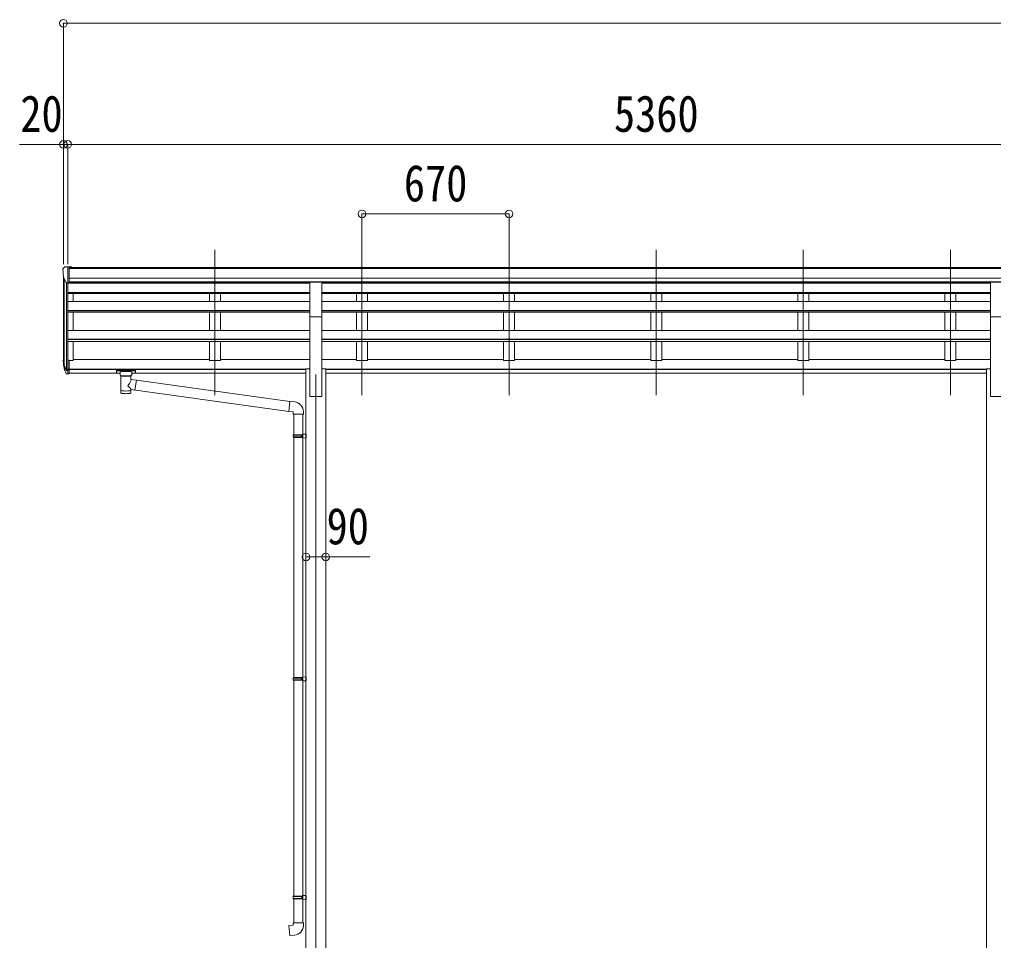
# Model space of a CAD drawing. Units: millimetres at full size. Extents: x -9783 to 9892, y -6828 to 6752.
# Drawn here: x -2913 to 1523, y -3837 to 358 of the extents above; entities that cross this region are included whole.
import ezdxf
from ezdxf.enums import TextEntityAlignment as Align

# ---------------------------------------------------------------- set-up
doc = ezdxf.new("R2010")
doc.units = ezdxf.units.MM
doc.header["$LTSCALE"] = 35
doc.header["$PDMODE"] = 32
doc.header["$PDSIZE"] = 35
for name, color, linetype, lineweight in [('0-1_本体', 4, 'Continuous', 9), ('0-2_部品', 7, 'Continuous', 9), ('0-8_PARTS2', 2, 'Continuous', 9), ('0-A_寸法', 6, 'Continuous', 9)]:
    doc.layers.add(name, color=color, linetype=linetype, lineweight=lineweight)
doc.styles.add('ＭＳ ゴシック', font='')
doc.styles.get('ＭＳ ゴシック').set_extended_font_data('MS Gothic')

msp = doc.modelspace()

# ---------------------------------------------------------------- linework, layer by layer
at = {"layer": '0-1_本体'}
for p, q in [((-2686.78, -770.7), (2650.22, -770.7)), ((-2686.78, -776.05), (2650.22, -776.05)), ((-2713.28, -1196.43), (-2713.28, -807.45)), ((-2709, -826.25), (-2709, -1219.01)), ((-2699.28, -841.6), (-2699.28, -1237.01)), ((-2693.28, -842.08), (-2693.28, -1192.57)), ((-2693.28, -842.62), (-1590.78, -842.62)), ((-2686.78, -819.58), (2660.22, -819.58)), ((-2686.78, -837.25), (2660.22, -837.25)), ((-2686.78, -839.62), (-1590.78, -839.62)), ((-2668.28, -842.62), (-2668.28, -839.62)), ((-2048.28, -839.7), (-2048.28, -842.01)), ((-1998.28, -839.7), (-1998.28, -842.01)), ((-1535.78, -839.62), (1509.22, -839.62)), ((-1535.78, -842.62), (1509.22, -842.62)), ((-1378.28, -839.7), (-1378.28, -842.01)), ((-1328.28, -839.7), (-1328.28, -842.01)), ((-708.28, -839.7), (-708.28, -842.54)), ((-658.28, -839.7), (-658.28, -842.54)), ((-38.28, -839.62), (-38.28, -842.62)), ((11.72, -839.62), (11.72, -842.62)), ((631.72, -839.62), (631.72, -842.62)), ((681.72, -839.62), (681.72, -842.62)), ((1301.72, -839.62), (1301.72, -842.62)), ((1351.72, -839.62), (1351.72, -842.62)), ((-1590.78, -884.78), (-2693.28, -884.78)), ((-1590.78, -886.17), (-2693.28, -886.17)), ((1509.22, -884.78), (-1535.78, -884.78)), ((1509.22, -886.17), (-1535.78, -886.17)), ((-1590.78, -889.95), (-2693.28, -889.95)), ((-1590.78, -926.02), (-2693.28, -926.02)), ((-2668.28, -926.02), (-2668.28, -889.95)), ((-2048.28, -889.95), (-2048.28, -926.02)), ((-1998.28, -889.95), (-1998.28, -926.02)), ((1509.22, -889.95), (-1535.78, -889.95)), ((1509.22, -926.02), (-1535.78, -926.02)), ((-1378.28, -889.95), (-1378.28, -926.02)), ((-1328.28, -889.95), (-1328.28, -926.02)), ((-708.28, -889.95), (-708.28, -926.02)), ((-658.28, -889.95), (-658.28, -926.02)), ((-38.28, -889.95), (-38.28, -926.02)), ((11.72, -889.95), (11.72, -926.02)), ((631.72, -889.95), (631.72, -926.02)), ((681.72, -889.95), (681.72, -926.02)), ((1301.72, -889.95), (1301.72, -926.02)), ((1351.72, -889.95), (1351.72, -926.02)), ((-1590.78, -966.76), (-2693.28, -966.76)), ((-1590.78, -968.24), (-2693.28, -968.24)), ((-1590.78, -975.03), (-2693.28, -975.03)), ((-2668.28, -1058.38), (-2668.28, -975.03)), ((-2048.28, -975.03), (-2048.28, -1058.08)), ((-1998.28, -975.03), (-1998.28, -1058.08)), ((-1590.78, -1359.27), (-1590.78, -971.04)), ((1509.22, -966.76), (-1535.78, -966.76)), ((1509.22, -968.24), (-1535.78, -968.24)), ((-1535.78, -1359.27), (-1535.78, -971.04)), ((1509.22, -975.03), (-1535.78, -975.03)), ((-1378.28, -975.03), (-1378.28, -1058.08)), ((-1328.28, -975.03), (-1328.28, -1058.08)), ((-708.28, -975.03), (-708.28, -1058.08)), ((-658.28, -975.03), (-658.28, -1058.08)), ((-38.28, -975.03), (-38.28, -1058.38)), ((11.72, -975.03), (11.72, -1058.38)), ((631.72, -975.03), (631.72, -1058.38)), ((681.72, -975.03), (681.72, -1058.38)), ((1301.72, -975.03), (1301.72, -1058.38)), ((1351.72, -975.03), (1351.72, -1058.38)), ((1509.22, -1359.27), (1509.22, -971.04)), ((-2693.28, -1058.38), (-1590.78, -1058.38)), ((-1535.78, -1058.38), (1509.22, -1058.38)), ((-1590.78, -1097.6), (-2693.28, -1097.6)), ((-1590.78, -1099.07), (-2693.28, -1099.07)), ((-1590.78, -1108.73), (-2693.28, -1108.73)), ((-2668.28, -1194.8), (-2668.28, -1108.73)), ((-2048.28, -1108.56), (-2048.28, -1194.8)), ((-1998.28, -1108.56), (-1998.28, -1194.8)), ((1509.22, -1097.6), (-1535.78, -1097.6)), ((1509.22, -1099.07), (-1535.78, -1099.07)), ((1509.22, -1108.73), (-1535.78, -1108.73)), ((-1378.28, -1108.56), (-1378.28, -1194.8)), ((-1328.28, -1108.56), (-1328.28, -1194.8)), ((-708.28, -1108.56), (-708.28, -1194.8)), ((-658.28, -1108.56), (-658.28, -1194.8)), ((-38.28, -1108.56), (-38.28, -1194.8)), ((11.72, -1108.56), (11.72, -1194.8)), ((631.72, -1108.56), (631.72, -1194.8)), ((681.72, -1108.56), (681.72, -1194.8)), ((1301.72, -1108.56), (1301.72, -1194.8)), ((1351.72, -1108.56), (1351.72, -1194.8)), ((-2668.28, -1194.78), (-2686.78, -1194.78)), ((-2668.28, -1189.98), (-2048.28, -1189.98)), ((-1998.28, -1194.78), (-2048.28, -1194.78)), ((-1998.28, -1189.98), (-1590.78, -1189.98)), ((-1535.78, -1189.98), (-1378.28, -1189.98)), ((-1328.28, -1194.78), (-1378.28, -1194.78)), ((-1328.28, -1189.98), (-708.28, -1189.98)), ((-658.28, -1194.78), (-708.28, -1194.78)), ((-658.28, -1189.98), (-38.28, -1189.98)), ((11.72, -1194.78), (-38.28, -1194.78)), ((11.72, -1189.98), (631.72, -1189.98)), ((681.72, -1194.78), (631.72, -1194.78)), ((681.72, -1189.98), (1301.72, -1189.98)), ((1351.72, -1194.78), (1301.72, -1194.78)), ((1351.72, -1189.98), (1509.22, -1189.98)), ((-2686.78, -1234.29), (-1608.48, -1234.29)), ((-2686.78, -1235.67), (-1608.48, -1235.67)), ((-1608.48, -1232.89), (-1590.78, -1232.89)), ((-1608.48, -1232.89), (-1608.48, -4409.25)), ((-1535.78, -1232.89), (-1518.08, -1232.89)), ((-1518.08, -1232.89), (-1518.08, -4409.27)), ((-1518.08, -1234.29), (1491.52, -1234.29)), ((-1518.08, -1235.67), (1491.52, -1235.67)), ((1491.52, -1232.89), (1509.22, -1232.89)), ((1491.52, -1232.89), (1491.52, -4409.27)), ((-2686.78, -1252.84), (-2455.28, -1252.84)), ((-2401.28, -1252.84), (-1608.48, -1252.84)), ((-1518.08, -1252.84), (1491.52, -1252.84)), ((-1590.78, -1359.27), (-1535.78, -1359.27)), ((1509.22, -1359.27), (1564.22, -1359.27))]:
    msp.add_line(p, q, dxfattribs=at)
at = {"layer": '0-2_部品'}
for p, q in [((-2715.28, -778.02), (-2715.28, -778.65)), ((-2708.37, -769.21), (-2712.44, -775.02)), ((-2705.28, -768.65), (-2707.62, -768.79)), ((-2705.28, -768.65), (-2686.78, -768.65)), ((-2693.28, -841.63), (-2693.28, -768.65)), ((-2686.78, -768.65), (-2676.78, -768.73)), ((-2686.78, -840.63), (-2686.78, -768.65)), ((-2676.78, -770.25), (-2676.78, -768.73)), ((-2700.91, -839.82), (-2710.18, -823.75)), ((-2693.28, -841.63), (-2698.49, -841.31)), ((-2686.78, -840.63), (-2693.28, -840.63)), ((-1590.78, -838.51), (-1535.78, -838.51)), ((-1590.78, -995.47), (-1590.78, -838.51)), ((-1535.78, -995.47), (-1535.78, -838.51)), ((1509.22, -838.51), (1564.22, -838.51)), ((1509.22, -995.47), (1509.22, -838.51)), ((-1590.78, -995.47), (-1535.78, -995.47)), ((1509.22, -995.47), (1564.22, -995.47)), ((-2693.28, -1193.95), (-2693.28, -1255.84)), ((-2686.78, -1193.95), (-2693.28, -1193.95)), ((-2686.78, -1193.95), (-2686.78, -1255.02)), ((-2710.89, -1219.99), (-2700.73, -1239.17)), ((-2699.72, -1237.92), (-2709.47, -1219.5)), ((-2708.31, -1236.85), (-2700.73, -1254.34)), ((-2693.28, -1238.67), (-2698.42, -1238.67)), ((-2693.28, -1240.67), (-2698.13, -1240.67)), ((-2686.78, -1232.27), (-2693.28, -1232.27)), ((-2686.78, -1237.67), (-2693.28, -1237.67)), ((-2471.78, -1240.73), (-2471.78, -1251.49)), ((-2471.78, -1240.92), (-2471.78, -1242.46)), ((-2469.78, -1240.06), (-2386.78, -1240.06)), ((-2384.78, -1240.73), (-2384.78, -1251.49)), ((-2693.28, -1255.84), (-2698.13, -1255.84)), ((-2686.78, -1255.02), (-2693.28, -1255.02)), ((-2469.78, -1242.24), (-2386.78, -1242.24)), ((-2469.78, -1252.15), (-2455.28, -1252.15)), ((-2455.28, -1258.96), (-2455.28, -1248.68)), ((-2451.18, -1263.46), (-2451.2, -1343.75)), ((-2405.38, -1281.03), (-2405.38, -1263.45)), ((-2380.16, -1284.94), (-2405.38, -1281.03)), ((-2401.28, -1258.96), (-2401.28, -1248.68)), ((-2401.28, -1252.15), (-2386.78, -1252.15)), ((-2380.16, -1284.94), (-2387.18, -1330.2)), ((-2380.16, -1284.94), (-1682.2, -1381.74)), ((-2405.37, -1343.75), (-2405.38, -1327.12)), ((-2405.38, -1327.38), (-2387.18, -1330.2)), ((-1686.21, -1427.56), (-2405.38, -1327.38)), ((-1661.36, -1383.56), (-1682.2, -1381.74)), ((-1666.28, -1439.31), (-1620.28, -1439.31)), ((-1664.28, -1439.31), (-1664.28, -1533.31)), ((-1622.28, -1439.31), (-1622.28, -1530.75)), ((-1620.28, -1439.31), (-1620.28, -1428.39)), ((-1666.28, -1535.31), (-1665.28, -1533.31)), ((-1666.28, -1535.31), (-1622.28, -1535.31)), ((-1666.28, -1535.31), (-1666.28, -1543.31)), ((-1666.28, -1543.31), (-1622.28, -1543.31)), ((-1666.28, -1543.31), (-1665.28, -1545.31)), ((-1665.28, -1533.31), (-1622.28, -1533.31)), ((-1665.28, -1545.31), (-1622.28, -1545.31)), ((-1664.28, -1545.31), (-1664.28, -2639.49)), ((-1626.76, -1535.31), (-1627.19, -1533.31)), ((-1624.28, -1530.81), (-1608.28, -1530.34)), ((-1624.28, -1532.81), (-1624.28, -1530.81)), ((-1624.28, -1532.81), (-1622.28, -1532.81)), ((-1624.28, -1547.81), (-1624.28, -1545.81)), ((-1624.28, -1547.81), (-1608.28, -1548.28)), ((-1622.28, -1547.87), (-1622.28, -2636.94)), ((-1608.28, -1530.34), (-1608.28, -1548.28)), ((-1666.28, -2641.49), (-1665.28, -2639.49)), ((-1666.28, -2641.49), (-1622.28, -2641.49)), ((-1666.28, -2641.49), (-1666.28, -2649.49)), ((-1666.28, -2649.49), (-1622.28, -2649.49)), ((-1666.28, -2649.49), (-1665.28, -2651.49)), ((-1665.28, -2639.49), (-1622.28, -2639.49)), ((-1665.28, -2651.49), (-1622.28, -2651.49)), ((-1664.28, -2651.49), (-1664.28, -3634.65)), ((-1626.76, -2641.49), (-1627.19, -2639.49)), ((-1624.28, -2636.99), (-1608.28, -2636.52)), ((-1624.28, -2638.99), (-1624.28, -2636.99)), ((-1624.28, -2638.99), (-1622.28, -2638.99)), ((-1624.28, -2653.99), (-1624.28, -2651.99)), ((-1624.28, -2653.99), (-1608.28, -2654.46)), ((-1622.28, -2654.05), (-1622.28, -3632.1)), ((-1608.28, -2636.52), (-1608.28, -2654.46)), ((-1666.28, -3636.65), (-1665.28, -3634.65)), ((-1666.28, -3636.65), (-1622.28, -3636.65)), ((-1666.28, -3636.65), (-1666.28, -3644.65)), ((-1665.28, -3634.65), (-1622.28, -3634.65)), ((-1626.76, -3636.65), (-1627.19, -3634.65)), ((-1624.28, -3632.15), (-1608.28, -3631.68)), ((-1624.28, -3634.15), (-1624.28, -3632.15)), ((-1624.28, -3634.15), (-1622.28, -3634.15)), ((-1608.28, -3631.68), (-1608.28, -3649.62)), ((-1666.28, -3644.65), (-1622.28, -3644.65)), ((-1666.28, -3644.65), (-1665.28, -3646.65)), ((-1665.28, -3646.65), (-1622.28, -3646.65)), ((-1664.28, -3646.65), (-1664.28, -3756.65)), ((-1624.28, -3649.15), (-1624.28, -3647.15)), ((-1624.28, -3649.15), (-1608.28, -3649.62)), ((-1622.28, -3649.21), (-1622.28, -3756.65)), ((-1666.28, -3756.65), (-1620.28, -3756.65)), ((-1666.28, -3766.65), (-1666.28, -3756.65)), ((-1620.28, -3756.65), (-1620.28, -3767.57))]:
    msp.add_line(p, q, dxfattribs=at)
for points in [[(-2471.78, -1240.73), (-2471.75, -1240.53), (-2471.66, -1240.4), (-2471.57, -1240.3), (-2471.46, -1240.24), (-2471.34, -1240.2), (-2471.05, -1240.13), (-2470.56, -1240.09), (-2470.02, -1240.07), (-2469.78, -1240.06)], [(-2386.78, -1240.06), (-2386.43, -1240.07), (-2385.9, -1240.09), (-2385.45, -1240.15), (-2385.15, -1240.22), (-2384.98, -1240.32), (-2384.86, -1240.46), (-2384.79, -1240.64), (-2384.78, -1240.73)], [(-2471.78, -1251.49), (-2471.75, -1251.68), (-2471.66, -1251.82), (-2471.57, -1251.91), (-2471.46, -1251.97), (-2471.34, -1252.02), (-2471.05, -1252.08), (-2470.56, -1252.13), (-2470.02, -1252.15), (-2469.78, -1252.15)], [(-2455.24, -1258.9), (-2455.27, -1259.26), (-2455.02, -1260.22), (-2454.5, -1261.1), (-2453.7, -1261.94), (-2452.59, -1262.74), (-2451.18, -1263.46)], [(-2405.38, -1263.45), (-2405.15, -1263.36), (-2403.8, -1262.62), (-2402.68, -1261.77), (-2401.93, -1260.91), (-2401.46, -1260.01), (-2401.29, -1259.12)], [(-2386.78, -1252.15), (-2386.43, -1252.15), (-2385.9, -1252.12), (-2385.45, -1252.07), (-2385.15, -1251.99), (-2384.98, -1251.9), (-2384.86, -1251.76), (-2384.79, -1251.58), (-2384.78, -1251.49)], [(-1682.2, -1381.74), (-1686.21, -1427.56), (-1666.28, -1429.31), (-1666.28, -1439.31)], [(-1626.76, -1535.31), (-1626.76, -1543.31), (-1627.19, -1545.31)], [(-1624.28, -1545.81), (-1622.28, -1545.81), (-1622.28, -1532.81)], [(-1626.76, -2641.49), (-1626.76, -2649.49), (-1627.19, -2651.49)], [(-1624.28, -2651.99), (-1622.28, -2651.99), (-1622.28, -2638.99)], [(-1626.76, -3636.65), (-1626.76, -3644.65), (-1627.19, -3646.65)], [(-1624.28, -3647.15), (-1622.28, -3647.15), (-1622.28, -3634.15)], [(-1661.36, -3812.4), (-1682.2, -3814.22), (-1686.21, -3768.4), (-1666.28, -3766.65)]]:
    msp.add_lwpolyline(points, dxfattribs=at)
for centre, radius, start, end in [((-2712.28, -778.02), 3, 93, 180), ((-2513.28, -778.65), 202, 180, 192.90261), ((-2707.56, -769.79), 1, 93.5, 145), ((-2698.31, -838.32), 3, 210, 266.5), ((-2624.62, -1197.83), 89.07, 174.49576, 194.41188), ((-2625.34, -1193.55), 88.05, 177.22392, 197.21071), ((-2580.07, -1200.77), 133.22, 183.27987, 195.71302), ((-2698.13, -1237.67), 3, 210, 270), ((-2698.42, -1237.17), 1.5, 210, 270), ((-2698.13, -1252.84), 3, 210, 270), ((-1665.28, -1428.39), 45, 0, 85), ((-1665.28, -3767.57), 45, 275, 0)]:
    msp.add_arc(centre, radius, start, end, dxfattribs=at)
for centre, major_axis, ratio, start_param, end_param in [((-2469.78, -1242.46), (2, 0), 0.109601, 1.5707963, 3.1415927), ((-2428.28, -1248.68), (27, 0), 0.122176, 6.2831853, 9.424778), ((-2428.27, -1263.91), (-22.91, 0.42), 0.072511, 0.0008029, 1.5715993), ((-2428.27, -1265.54), (-22.91, 0.42), 0.072511, 0.0008029, 1.5715993), ((-2428.3, -1263.91), (22.92, 0.42), 0.07247, 4.71158, 6.2823764), ((-2428.3, -1265.54), (22.92, 0.42), 0.07247, 4.71158, 6.2823764), ((-2428.28, -1307.57), (-22.81, -26.62), 0.234429, 1.6855472, 3.1268519), ((-2417.28, -1258.96), (16, 0), 0.361356, 6.2636979, 6.2831853), ((-2386.78, -1242.46), (2, 0), 0.109601, 0, 1.5707963), ((-2425.73, -1304.93), (20.32, -22.25), 0.045535, 0.0389954, 1.3075346), ((-2428.28, -1343.75), (22.92, 0), 0.101955, 3.1415499, 6.2833984), ((-2428.28, -1331.31), (22.91, 0), 0.122865, 3.1415927, 6.2831853)]:
    msp.add_ellipse(centre, major_axis=major_axis, ratio=ratio, start_param=start_param, end_param=end_param, dxfattribs=at)
at = {"layer": '0-8_PARTS2'}
for p, q in [((-2023.28, -1353.04), (-2023.28, -690.52)), ((-1353.28, -1353.04), (-1353.28, -690.52)), ((-683.28, -1353.04), (-683.28, -690.52)), ((-13.28, -1353.04), (-13.28, -690.52)), ((656.72, -1353.04), (656.72, -690.52)), ((1326.72, -1353.04), (1326.72, -690.52)), ((-1563.28, -1259.25), (-1563.28, -4509.25))]:
    msp.add_line(p, q, dxfattribs=at)
at = {"layer": '0-A_寸法'}
for p, q in [((-2713.28, 340.66), (-2713.28, -210.89)), ((-2713.28, 340.66), (8046.72, 340.66)), ((-2713.28, -210.89), (-2913.28, -210.89)), ((-2713.28, -210.89), (-2713.28, -756.51)), ((-2693.28, -210.89), (-2713.28, -210.89)), ((-2693.28, -210.89), (-2693.28, -756.51)), ((-2693.28, -210.89), (-2693.28, -756.51)), ((-2693.28, -210.89), (2666.72, -210.89)), ((-1353.28, -527.51), (-1353.28, -756.51)), ((-1353.28, -527.51), (-683.28, -527.51)), ((-683.28, -527.51), (-683.28, -756.51)), ((-1608.28, -2089.43), (-1518.28, -2089.43)), ((-1518.28, -2089.43), (-1318.28, -2089.43))]:
    msp.add_line(p, q, dxfattribs=at)
for p in [(-2713.28, 340.66), (-2713.28, -210.89), (-2693.28, -210.89), (-1353.28, -527.51), (-683.28, -527.51), (-1608.28, -2089.43), (-1518.28, -2089.43)]:
    msp.add_point(p, dxfattribs=at)

# ---------------------------------------------------------------- texts
at = {"layer": '0-A_寸法', "color": 7, "style": 'ＭＳ ゴシック', "width": 0.85}
for s, p in [('20', (-2909.53, -203.89)), ('5360', (-205.78, -203.89)), ('670', (-1162.66, -520.51)), ('90', (-1514.53, -2082.43))]:
    msp.add_text(s, height=166.8, dxfattribs=at).set_placement(p, align=Align.BOTTOM_LEFT)

doc.saveas('drawing.dxf')
